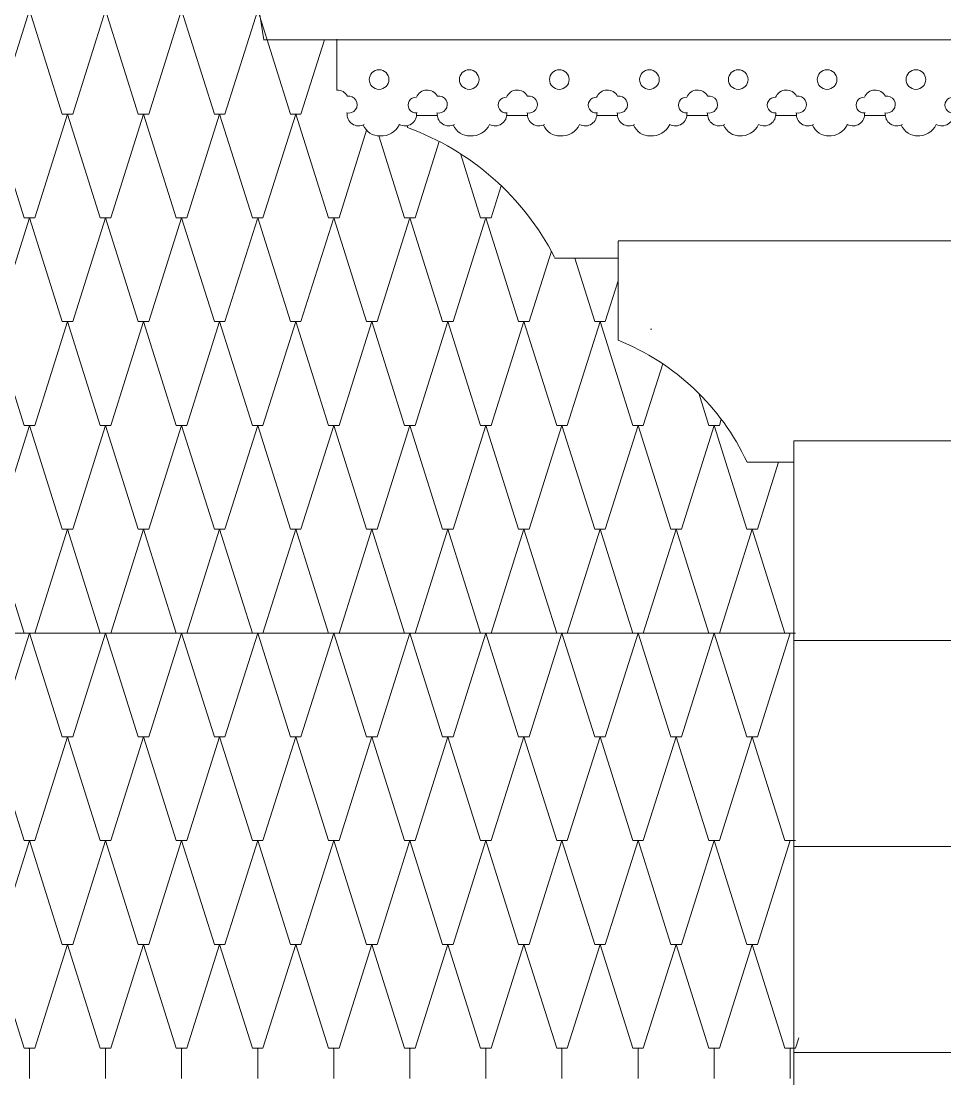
# Model space of a CAD drawing. Header units: millimetres. Extents: x 2399 to 111977, y 1313 to 59551.
# Drawn here: x 38336 to 40139, y 38151 to 40216 of the extents above; entities that cross this region are included whole.
import ezdxf

# ---------------------------------------------------------------- set-up
doc = ezdxf.new("R2010")
doc.units = ezdxf.units.MM
doc.layers.add('hatch1', color=7, linetype='Continuous', lineweight=20, true_color=0x6a6a6a)
doc.layers.add('main line', color=7, linetype='Continuous', lineweight=13)

msp = doc.modelspace()

# ---------------------------------------------------------------- linework, layer by layer
at = {"layer": 'hatch1', "color": 251, "linetype": 'Continuous', "lineweight": 20, "true_color": 0x6a6a6a}
for p, q in [((38352.1957, 40236.9332), (38288.2476, 40034.2835)), ((38352.1957, 40236.9332), (38416.1439, 40034.2835)), ((38500.6833, 40236.9332), (38436.7352, 40034.2835)), ((38500.6833, 40236.9332), (38564.6314, 40034.2835)), ((38649.1709, 40236.9332), (38585.2228, 40034.2835)), ((38649.1709, 40236.9332), (38713.119, 40034.2835)), ((38797.6585, 40236.9332), (38733.7104, 40034.2835)), ((38797.6585, 40236.9332), (38861.6066, 40034.2835)), ((38928.0052, 40179.4455), (38882.1979, 40034.2835)), ((38277.9519, 40034.2835), (38341.9001, 39831.6338)), ((38426.4395, 40034.2835), (38362.4914, 39831.6338)), ((38416.1439, 40034.2835), (38436.7352, 40034.2835)), ((38426.4395, 40034.2835), (38490.3877, 39831.6338)), ((38574.9271, 40034.2835), (38510.979, 39831.6338)), ((38564.6314, 40034.2835), (38585.2228, 40034.2835)), ((38574.9271, 40034.2835), (38638.8752, 39831.6338)), ((38723.4147, 40034.2835), (38659.4666, 39831.6338)), ((38713.119, 40034.2835), (38733.7104, 40034.2835)), ((38723.4147, 40034.2835), (38787.3628, 39831.6338)), ((38871.9023, 40034.2835), (38807.9542, 39831.6338)), ((38861.6066, 40034.2835), (38882.1979, 40034.2835)), ((38871.9023, 40034.2835), (38935.8504, 39831.6338)), ((39010.3631, 40002.5091), (38956.4417, 39831.6338)), ((39033.9078, 39991.4457), (39084.338, 39831.6338)), ((39151.9756, 39980.7222), (39104.9293, 39831.6338)), ((39193.2867, 39956.9313), (39232.8256, 39831.6338)), ((39273.1668, 39894.2207), (39253.4169, 39831.6338)), ((38352.1957, 39831.6338), (38288.2476, 39628.9841)), ((38341.9001, 39831.6338), (38362.4914, 39831.6338)), ((38352.1957, 39831.6338), (38416.1439, 39628.9841)), ((38500.6833, 39831.6338), (38436.7352, 39628.9841)), ((38490.3877, 39831.6338), (38510.979, 39831.6338)), ((38500.6833, 39831.6338), (38564.6314, 39628.9841)), ((38649.1709, 39831.6338), (38585.2228, 39628.9841)), ((38638.8752, 39831.6338), (38659.4666, 39831.6338)), ((38649.1709, 39831.6338), (38713.119, 39628.9841)), ((38796.9997, 39829.5461), (38733.7104, 39628.9841)), ((38787.3628, 39831.6338), (38807.9542, 39831.6338)), ((38797.6585, 39831.6338), (38861.6066, 39628.9841)), ((38945.4873, 39829.5461), (38882.1979, 39628.9841)), ((38935.8504, 39831.6338), (38956.4417, 39831.6338)), ((38946.1461, 39831.6338), (39010.0942, 39628.9841)), ((39093.9749, 39829.5461), (39030.6855, 39628.9841)), ((39084.338, 39831.6338), (39104.9293, 39831.6338)), ((39094.6337, 39831.6338), (39158.5818, 39628.9841)), ((39242.4624, 39829.5461), (39179.1731, 39628.9841)), ((39232.8256, 39831.6338), (39253.4169, 39831.6338)), ((39243.1213, 39831.6338), (39307.0694, 39628.9841)), ((39371.0025, 39766.333), (39327.6607, 39628.9841)), ((39416.4633, 39752.8708), (39455.557, 39628.9841)), ((39501.3179, 39708.7457), (39476.1483, 39628.9841)), ((38277.9519, 39628.9841), (38341.9001, 39426.3344)), ((38426.4395, 39628.9841), (38362.4914, 39426.3344)), ((38416.1439, 39628.9841), (38436.7352, 39628.9841)), ((38426.4395, 39628.9841), (38490.3877, 39426.3344)), ((38574.9271, 39628.9841), (38510.979, 39426.3344)), ((38564.6314, 39628.9841), (38585.2228, 39628.9841)), ((38574.9271, 39628.9841), (38638.8752, 39426.3344)), ((38723.4147, 39628.9841), (38659.4666, 39426.3344)), ((38713.119, 39628.9841), (38733.7104, 39628.9841)), ((38723.4147, 39628.9841), (38787.3628, 39426.3344)), ((38871.9023, 39628.9841), (38807.9542, 39426.3344)), ((38861.6066, 39628.9841), (38882.1979, 39628.9841)), ((38871.9023, 39628.9841), (38935.8504, 39426.3344)), ((39020.3899, 39628.9841), (38956.4417, 39426.3344)), ((39010.0942, 39628.9841), (39030.6855, 39628.9841)), ((39020.3899, 39628.9841), (39084.338, 39426.3344)), ((39168.8775, 39628.9841), (39104.9293, 39426.3344)), ((39158.5818, 39628.9841), (39179.1731, 39628.9841)), ((39168.8775, 39628.9841), (39232.8256, 39426.3344)), ((39317.365, 39628.9841), (39253.4169, 39426.3344)), ((39307.0694, 39628.9841), (39327.6607, 39628.9841)), ((39317.365, 39628.9841), (39381.3132, 39426.3344)), ((39465.8526, 39628.9841), (39401.9045, 39426.3344)), ((39455.557, 39628.9841), (39476.1483, 39628.9841)), ((39465.8526, 39628.9841), (39529.8008, 39426.3344)), ((39588.3628, 39546.6624), (39550.3921, 39426.3344)), ((39658.4477, 39489.2088), (39678.2884, 39426.3344)), ((38352.1957, 39426.3344), (38288.2476, 39223.6847)), ((38341.9001, 39426.3344), (38362.4914, 39426.3344)), ((38352.1957, 39426.3344), (38416.1439, 39223.6847)), ((38500.6833, 39426.3344), (38436.7352, 39223.6847)), ((38490.3877, 39426.3344), (38510.979, 39426.3344)), ((38500.6833, 39426.3344), (38564.6314, 39223.6847)), ((38649.1709, 39426.3344), (38585.2228, 39223.6847)), ((38638.8752, 39426.3344), (38659.4666, 39426.3344)), ((38649.1709, 39426.3344), (38713.119, 39223.6847)), ((38797.6585, 39426.3344), (38733.7104, 39223.6847)), ((38787.3628, 39426.3344), (38807.9542, 39426.3344)), ((38797.6585, 39426.3344), (38861.6066, 39223.6847)), ((38946.1461, 39426.3344), (38882.1979, 39223.6847)), ((38935.8504, 39426.3344), (38956.4417, 39426.3344)), ((38946.1461, 39426.3344), (39010.0942, 39223.6847)), ((39094.6337, 39426.3344), (39030.6855, 39223.6847)), ((39084.338, 39426.3344), (39104.9293, 39426.3344)), ((39094.6337, 39426.3344), (39158.5818, 39223.6847)), ((39243.1213, 39426.3344), (39179.1731, 39223.6847)), ((39232.8256, 39426.3344), (39253.4169, 39426.3344)), ((39243.1213, 39426.3344), (39307.0694, 39223.6847)), ((39391.6088, 39426.3344), (39327.6607, 39223.6847)), ((39381.3132, 39426.3344), (39401.9045, 39426.3344)), ((39391.6088, 39426.3344), (39455.557, 39223.6847)), ((39540.0964, 39426.3344), (39476.1483, 39223.6847)), ((39529.8008, 39426.3344), (39550.3921, 39426.3344)), ((39540.0964, 39426.3344), (39604.0446, 39223.6847)), ((39688.584, 39426.3344), (39624.6359, 39223.6847)), ((39678.2884, 39426.3344), (39698.8797, 39426.3344)), ((39688.584, 39426.3344), (39752.5321, 39223.6847)), ((39702.672, 39438.3523), (39698.8797, 39426.3344)), ((39814.3976, 39354.4811), (39773.1235, 39223.6847)), ((38277.9519, 39223.6847), (38341.9001, 39021.035)), ((38426.4395, 39223.6847), (38362.4914, 39021.035)), ((38416.1439, 39223.6847), (38436.7352, 39223.6847)), ((38426.4395, 39223.6847), (38490.3877, 39021.035)), ((38574.9271, 39223.6847), (38510.979, 39021.035)), ((38564.6314, 39223.6847), (38585.2228, 39223.6847)), ((38574.9271, 39223.6847), (38638.8752, 39021.035)), ((38723.4147, 39223.6847), (38659.4666, 39021.035)), ((38713.119, 39223.6847), (38733.7104, 39223.6847)), ((38723.4147, 39223.6847), (38787.3628, 39021.035)), ((38871.9023, 39223.6847), (38807.9542, 39021.035)), ((38861.6066, 39223.6847), (38882.1979, 39223.6847)), ((38871.9023, 39223.6847), (38935.8504, 39021.035)), ((39020.3899, 39223.6847), (38956.4417, 39021.035)), ((39010.0942, 39223.6847), (39030.6855, 39223.6847)), ((39020.3899, 39223.6847), (39084.338, 39021.035)), ((39168.8775, 39223.6847), (39104.9293, 39021.035)), ((39158.5818, 39223.6847), (39179.1731, 39223.6847)), ((39168.8775, 39223.6847), (39232.8256, 39021.035)), ((39317.365, 39223.6847), (39253.4169, 39021.035)), ((39307.0694, 39223.6847), (39327.6607, 39223.6847)), ((39317.365, 39223.6847), (39381.3132, 39021.035)), ((39465.8526, 39223.6847), (39401.9045, 39021.035)), ((39455.557, 39223.6847), (39476.1483, 39223.6847)), ((39465.8526, 39223.6847), (39529.8008, 39021.035)), ((39614.3402, 39223.6847), (39550.3921, 39021.035)), ((39604.0446, 39223.6847), (39624.6359, 39223.6847)), ((39614.3402, 39223.6847), (39678.2884, 39021.035)), ((39762.8278, 39223.6847), (39698.8797, 39021.035)), ((39752.5321, 39223.6847), (39773.1235, 39223.6847)), ((39762.8278, 39223.6847), (39826.7759, 39021.035)), ((38352.1957, 39021.035), (38288.2476, 38818.3853)), ((38341.9001, 39021.035), (38362.4914, 39021.035)), ((38352.1957, 39021.035), (38416.1439, 38818.3853)), ((38500.6833, 39021.035), (38436.7352, 38818.3853)), ((38490.3877, 39021.035), (38510.979, 39021.035)), ((38500.6833, 39021.035), (38564.6314, 38818.3853)), ((38649.1709, 39021.035), (38585.2228, 38818.3853)), ((38638.8752, 39021.035), (38659.4666, 39021.035)), ((38649.1709, 39021.035), (38713.119, 38818.3853)), ((38797.6585, 39021.035), (38733.7104, 38818.3853)), ((38787.3628, 39021.035), (38807.9542, 39021.035)), ((38797.6585, 39021.035), (38861.6066, 38818.3853)), ((38946.1461, 39021.035), (38882.1979, 38818.3853)), ((38935.8504, 39021.035), (38956.4417, 39021.035)), ((38946.1461, 39021.035), (39010.0942, 38818.3853)), ((39094.6337, 39021.035), (39030.6855, 38818.3853)), ((39084.338, 39021.035), (39104.9293, 39021.035)), ((39094.6337, 39021.035), (39158.5818, 38818.3853)), ((39243.1213, 39021.035), (39179.1731, 38818.3853)), ((39232.8256, 39021.035), (39253.4169, 39021.035)), ((39243.1213, 39021.035), (39307.0694, 38818.3853)), ((39391.6088, 39021.035), (39327.6607, 38818.3853)), ((39381.3132, 39021.035), (39401.9045, 39021.035)), ((39391.6088, 39021.035), (39455.557, 38818.3853)), ((39540.0964, 39021.035), (39476.1483, 38818.3853)), ((39529.8008, 39021.035), (39550.3921, 39021.035)), ((39540.0964, 39021.035), (39604.0446, 38818.3853)), ((39688.584, 39021.035), (39624.6359, 38818.3853)), ((39678.2884, 39021.035), (39698.8797, 39021.035)), ((39688.584, 39021.035), (39752.5321, 38818.3853)), ((39837.0716, 39021.035), (39773.1235, 38818.3853)), ((39826.7759, 39021.035), (39847.3673, 39021.035)), ((38277.9519, 38818.3853), (38341.9001, 38615.7357)), ((38426.4395, 38818.3853), (38362.4914, 38615.7357)), ((38416.1439, 38818.3853), (38436.7352, 38818.3853)), ((38426.4395, 38818.3853), (38490.3877, 38615.7357)), ((38574.9271, 38818.3853), (38510.979, 38615.7357)), ((38564.6314, 38818.3853), (38585.2228, 38818.3853)), ((38574.9271, 38818.3853), (38638.8752, 38615.7357)), ((38723.4147, 38818.3853), (38659.4666, 38615.7357)), ((38713.119, 38818.3853), (38733.7104, 38818.3853)), ((38723.4147, 38818.3853), (38787.3628, 38615.7357)), ((38871.9023, 38818.3853), (38807.9542, 38615.7357)), ((38861.6066, 38818.3853), (38882.1979, 38818.3853)), ((38871.9023, 38818.3853), (38935.8504, 38615.7357)), ((39020.3899, 38818.3853), (38956.4417, 38615.7357)), ((39010.0942, 38818.3853), (39030.6855, 38818.3853)), ((39020.3899, 38818.3853), (39084.338, 38615.7357)), ((39168.8775, 38818.3853), (39104.9293, 38615.7357)), ((39158.5818, 38818.3853), (39179.1731, 38818.3853)), ((39168.8775, 38818.3853), (39232.8256, 38615.7357)), ((39317.365, 38818.3853), (39253.4169, 38615.7357)), ((39307.0694, 38818.3853), (39327.6607, 38818.3853)), ((39317.365, 38818.3853), (39381.3132, 38615.7357)), ((39465.8526, 38818.3853), (39401.9045, 38615.7357)), ((39455.557, 38818.3853), (39476.1483, 38818.3853)), ((39465.8526, 38818.3853), (39529.8008, 38615.7357)), ((39614.3402, 38818.3853), (39550.3921, 38615.7357)), ((39604.0446, 38818.3853), (39624.6359, 38818.3853)), ((39614.3402, 38818.3853), (39678.2884, 38615.7357)), ((39762.8278, 38818.3853), (39698.8797, 38615.7357)), ((39752.5321, 38818.3853), (39773.1235, 38818.3853)), ((39762.8278, 38818.3853), (39826.7759, 38615.7357)), ((38352.1957, 38615.7357), (38288.2476, 38413.086)), ((38341.9001, 38615.7357), (38362.4914, 38615.7357)), ((38352.1957, 38615.7357), (38416.1439, 38413.086)), ((38500.6833, 38615.7357), (38436.7352, 38413.086)), ((38490.3877, 38615.7357), (38510.979, 38615.7357)), ((38500.6833, 38615.7357), (38564.6314, 38413.086)), ((38649.1709, 38615.7357), (38585.2228, 38413.086)), ((38638.8752, 38615.7357), (38659.4666, 38615.7357)), ((38649.1709, 38615.7357), (38713.119, 38413.086)), ((38797.6585, 38615.7357), (38733.7104, 38413.086)), ((38787.3628, 38615.7357), (38807.9542, 38615.7357)), ((38797.6585, 38615.7357), (38861.6066, 38413.086)), ((38946.1461, 38615.7357), (38882.1979, 38413.086)), ((38935.8504, 38615.7357), (38956.4417, 38615.7357)), ((38946.1461, 38615.7357), (39010.0942, 38413.086)), ((39094.6337, 38615.7357), (39030.6855, 38413.086)), ((39084.338, 38615.7357), (39104.9293, 38615.7357)), ((39094.6337, 38615.7357), (39158.5818, 38413.086)), ((39243.1213, 38615.7357), (39179.1731, 38413.086)), ((39232.8256, 38615.7357), (39253.4169, 38615.7357)), ((39243.1213, 38615.7357), (39307.0694, 38413.086)), ((39391.6088, 38615.7357), (39327.6607, 38413.086)), ((39381.3132, 38615.7357), (39401.9045, 38615.7357)), ((39391.6088, 38615.7357), (39455.557, 38413.086)), ((39540.0964, 38615.7357), (39476.1483, 38413.086)), ((39529.8008, 38615.7357), (39550.3921, 38615.7357)), ((39540.0964, 38615.7357), (39604.0446, 38413.086)), ((39688.584, 38615.7357), (39624.6359, 38413.086)), ((39678.2884, 38615.7357), (39698.8797, 38615.7357)), ((39688.584, 38615.7357), (39752.5321, 38413.086)), ((39837.0716, 38615.7357), (39773.1235, 38413.086)), ((39826.7759, 38615.7357), (39847.3673, 38615.7357)), ((38277.9519, 38413.086), (38341.9001, 38210.4363)), ((38426.4395, 38413.086), (38362.4914, 38210.4363)), ((38416.1439, 38413.086), (38436.7352, 38413.086)), ((38426.4395, 38413.086), (38490.3877, 38210.4363)), ((38574.9271, 38413.086), (38510.979, 38210.4363)), ((38564.6314, 38413.086), (38585.2228, 38413.086)), ((38574.9271, 38413.086), (38638.8752, 38210.4363)), ((38723.4147, 38413.086), (38659.4666, 38210.4363)), ((38713.119, 38413.086), (38733.7104, 38413.086)), ((38723.4147, 38413.086), (38787.3628, 38210.4363)), ((38871.9023, 38413.086), (38807.9542, 38210.4363)), ((38861.6066, 38413.086), (38882.1979, 38413.086)), ((38871.9023, 38413.086), (38935.8504, 38210.4363)), ((39020.3899, 38413.086), (38956.4417, 38210.4363)), ((39010.0942, 38413.086), (39030.6855, 38413.086)), ((39020.3899, 38413.086), (39084.338, 38210.4363)), ((39168.8775, 38413.086), (39104.9293, 38210.4363)), ((39158.5818, 38413.086), (39179.1731, 38413.086)), ((39168.8775, 38413.086), (39232.8256, 38210.4363)), ((39317.365, 38413.086), (39253.4169, 38210.4363)), ((39307.0694, 38413.086), (39327.6607, 38413.086)), ((39317.365, 38413.086), (39381.3132, 38210.4363)), ((39465.8526, 38413.086), (39401.9045, 38210.4363)), ((39455.557, 38413.086), (39476.1483, 38413.086)), ((39465.8526, 38413.086), (39529.8008, 38210.4363)), ((39614.3402, 38413.086), (39550.3921, 38210.4363)), ((39604.0446, 38413.086), (39624.6359, 38413.086)), ((39614.3402, 38413.086), (39678.2884, 38210.4363)), ((39762.8278, 38413.086), (39698.8797, 38210.4363)), ((39752.5321, 38413.086), (39773.1235, 38413.086)), ((39762.8278, 38413.086), (39826.7759, 38210.4363)), ((39853.789, 38230.7866), (39847.3673, 38210.4363)), ((38341.9001, 38210.4363), (38362.4914, 38210.4363)), ((38352.1957, 38210.4363), (38351.8086, 38209.2094)), ((38352.1957, 38210.4363), (38352.1957, 38151.5204)), ((38352.1957, 38210.4363), (38352.5829, 38209.2094)), ((38490.3877, 38210.4363), (38510.979, 38210.4363)), ((38500.6833, 38210.4363), (38500.2962, 38209.2094)), ((38500.6833, 38210.4363), (38500.6833, 38151.5204)), ((38500.6833, 38210.4363), (38501.0705, 38209.2094)), ((38638.8752, 38210.4363), (38659.4666, 38210.4363)), ((38649.1709, 38210.4363), (38648.7838, 38209.2094)), ((38649.1709, 38210.4363), (38649.1709, 38151.5204)), ((38649.1709, 38210.4363), (38649.558, 38209.2094)), ((38787.3628, 38210.4363), (38807.9542, 38210.4363)), ((38797.6585, 38210.4363), (38797.2714, 38209.2094)), ((38797.6585, 38210.4363), (38797.6585, 38151.5204)), ((38797.6585, 38210.4363), (38798.0456, 38209.2094)), ((38935.8504, 38210.4363), (38956.4417, 38210.4363)), ((38946.1461, 38210.4363), (38945.7589, 38209.2094)), ((38946.1461, 38210.4363), (38946.1461, 38151.5204)), ((38946.1461, 38210.4363), (38946.5332, 38209.2094)), ((39084.338, 38210.4363), (39104.9293, 38210.4363)), ((39094.6337, 38210.4363), (39094.2465, 38209.2094)), ((39094.6337, 38210.4363), (39094.6337, 38151.5204)), ((39094.6337, 38210.4363), (39095.0208, 38209.2094)), ((39232.8256, 38210.4363), (39253.4169, 38210.4363)), ((39243.1213, 38210.4363), (39242.7341, 38209.2094)), ((39243.1213, 38210.4363), (39243.1213, 38151.5204)), ((39381.3132, 38210.4363), (39401.9045, 38210.4363)), ((39391.6088, 38210.4363), (39391.6088, 38151.5204)), ((39529.8008, 38210.4363), (39550.3921, 38210.4363)), ((39540.0964, 38210.4363), (39540.0964, 38151.5204)), ((39678.2884, 38210.4363), (39698.8797, 38210.4363)), ((39688.584, 38210.4363), (39688.584, 38151.5204)), ((39826.7759, 38210.4363), (39847.3673, 38210.4363)), ((39837.0716, 38210.4363), (39837.0716, 38151.5204))]:
    msp.add_line(p, q, dxfattribs=at)
at = {"layer": 'main line', "color": 7, "linetype": 'Continuous', "lineweight": 13}
for p, q in [((38794.9629, 40271.6899), (38809.9666, 40179.4455)), ((38808.8789, 40179.4455), (42037.7309, 40179.4455)), ((38952.4027, 40081.1529), (38952.4027, 40180.6379)), ((39148.3099, 40031.1848), (39107.7946, 40031.1848)), ((39324.1766, 40031.1848), (39283.6426, 40031.1848)), ((39500.0433, 40031.1848), (39459.5093, 40031.1848)), ((39675.91, 40031.1848), (39635.376, 40031.1848)), ((39849.3219, 40031.1848), (39808.788, 40031.1848)), ((40022.7339, 40031.1848), (39982.2, 40031.1848)), ((39090.2569, 40007.7158), (39090.2569, 40011.6654)), ((39501.3179, 39786.682), (40164.6663, 39786.682)), ((39501.3179, 39786.3694), (39501.3179, 39592.5559)), ((39501.3179, 39752.8708), (39376.9777, 39752.8708)), ((39566.7067, 39614.3033), (39564.6419, 39614.3033)), ((39844.0794, 37042.4926), (39844.0794, 39396.43)), ((39844.0794, 39396.43), (40159.4822, 39396.43)), ((39752.9193, 39354.4811), (39843.4223, 39354.4811)), ((39847.3673, 39021.035), (35694.4415, 39021.035)), ((39844.0794, 39006.178), (40159.2044, 39006.178)), ((39844.0794, 38604.201), (40159.2044, 38604.201)), ((39844.0794, 38202.224), (40159.2044, 38202.224))]:
    msp.add_line(p, q, dxfattribs=at)
at = {"layer": 'main line', "color": 7, "linetype": 'Continuous', "lineweight": 13, "flags": 128}
for points in [[(38971.2268, 40036.4966, 1.219803903), (38972.6572, 40069.1785, 0.279344154), (38952.4027, 40081.1529)], [(38971.2268, 40036.4966, 1.219803903), (38972.6572, 40069.1785, 0.279344154), (38952.4027, 40081.1529)], [(38971.2268, 40036.4966, 1.219803903), (38972.6572, 40069.1785, 0.279344154), (38952.4027, 40081.1529)], [(38971.2268, 40036.4966, 1.219803903), (38972.6572, 40069.1785, 0.279344154), (38952.4027, 40081.1529)], [(38971.2268, 40036.4966, 1.219803903), (38972.6572, 40069.1785, 0.279344154), (38952.4027, 40081.1529)], [(38971.2268, 40036.4966, 1.219803903), (38972.6572, 40069.1785, 0.279344154), (38952.4027, 40081.1529)], [(39147.0935, 40036.4966, 1.219803903), (39148.5239, 40069.1785, 0.63216014), (39107.5599, 40067.1802, 1.067465283), (39107.7946, 40036.4966, -0.60309642), (39074.4029, 40013.7303)], [(39147.0935, 40036.4966, 1.219803903), (39148.5239, 40069.1785, 0.63216014), (39107.5599, 40067.1802, 1.067465283), (39107.7946, 40036.4966, -0.60309642), (39074.4029, 40013.7303)], [(39147.0935, 40036.4966, 1.219803903), (39148.5239, 40069.1785, 0.63216014), (39107.5599, 40067.1802, 1.067465283), (39107.7946, 40036.4966, -0.60309642), (39074.4029, 40013.7303)], [(39147.0935, 40036.4966, 1.219803903), (39148.5239, 40069.1785, 0.63216014), (39107.5599, 40067.1802, 1.067465283), (39107.7946, 40036.4966, -0.60309642), (39074.4029, 40013.7303)], [(39147.0935, 40036.4966, 1.219803903), (39148.5239, 40069.1785, 0.63216014), (39107.5599, 40067.1802, 1.067465283), (39107.7946, 40036.4966, -0.60309642), (39074.4029, 40013.7303)], [(39147.0935, 40036.4966, 1.219803903), (39148.5239, 40069.1785, 0.63216014), (39107.5599, 40067.1802, 1.067465283), (39107.7946, 40036.4966, -0.60309642), (39074.4029, 40013.7303)], [(39322.9602, 40036.4966, 1.219803903), (39324.3906, 40069.1785, 0.63216014), (39283.4266, 40067.1802, 1.067465283), (39283.6613, 40036.4966, -0.60309642), (39250.2696, 40013.7303)], [(39322.9602, 40036.4966, 1.219803903), (39324.3906, 40069.1785, 0.63216014), (39283.4266, 40067.1802, 1.067465283), (39283.6613, 40036.4966, -0.60309642), (39250.2696, 40013.7303)], [(39322.9602, 40036.4966, 1.219803903), (39324.3906, 40069.1785, 0.63216014), (39283.4266, 40067.1802, 1.067465283), (39283.6613, 40036.4966, -0.60309642), (39250.2696, 40013.7303)], [(39322.9602, 40036.4966, 1.219803903), (39324.3906, 40069.1785, 0.63216014), (39283.4266, 40067.1802, 1.067465283), (39283.6613, 40036.4966, -0.60309642), (39250.2696, 40013.7303)], [(39322.9602, 40036.4966, 1.219803903), (39324.3906, 40069.1785, 0.63216014), (39283.4266, 40067.1802, 1.067465283), (39283.6613, 40036.4966, -0.60309642), (39250.2696, 40013.7303)], [(39322.9602, 40036.4966, 1.219803903), (39324.3906, 40069.1785, 0.63216014), (39283.4266, 40067.1802, 1.067465283), (39283.6613, 40036.4966, -0.60309642), (39250.2696, 40013.7303)], [(39498.8269, 40036.4966, 1.219803903), (39500.2573, 40069.1785, 0.63216014), (39459.2933, 40067.1802, 1.067465283), (39459.528, 40036.4966, -0.60309642), (39426.1363, 40013.7303)], [(39498.8269, 40036.4966, 1.219803903), (39500.2573, 40069.1785, 0.63216014), (39459.2933, 40067.1802, 1.067465283), (39459.528, 40036.4966, -0.60309642), (39426.1363, 40013.7303)], [(39498.8269, 40036.4966, 1.219803903), (39500.2573, 40069.1785, 0.63216014), (39459.2933, 40067.1802, 1.067465283), (39459.528, 40036.4966, -0.60309642), (39426.1363, 40013.7303)], [(39498.8269, 40036.4966, 1.219803903), (39500.2573, 40069.1785, 0.63216014), (39459.2933, 40067.1802, 1.067465283), (39459.528, 40036.4966, -0.60309642), (39426.1363, 40013.7303)], [(39498.8269, 40036.4966, 1.219803903), (39500.2573, 40069.1785, 0.63216014), (39459.2933, 40067.1802, 1.067465283), (39459.528, 40036.4966, -0.60309642), (39426.1363, 40013.7303)], [(39498.8269, 40036.4966, 1.219803903), (39500.2573, 40069.1785, 0.63216014), (39459.2933, 40067.1802, 1.067465283), (39459.528, 40036.4966, -0.60309642), (39426.1363, 40013.7303)], [(39674.6935, 40036.4966, 1.219803903), (39676.124, 40069.1785, 0.63216014), (39635.16, 40067.1802, 1.067465283), (39635.3947, 40036.4966, -0.60309642), (39602.003, 40013.7303)], [(39674.6935, 40036.4966, 1.219803903), (39676.124, 40069.1785, 0.63216014), (39635.16, 40067.1802, 1.067465283), (39635.3947, 40036.4966, -0.60309642), (39602.003, 40013.7303)], [(39674.6935, 40036.4966, 1.219803903), (39676.124, 40069.1785, 0.63216014), (39635.16, 40067.1802, 1.067465283), (39635.3947, 40036.4966, -0.60309642), (39602.003, 40013.7303)], [(39674.6935, 40036.4966, 1.219803903), (39676.124, 40069.1785, 0.63216014), (39635.16, 40067.1802, 1.067465283), (39635.3947, 40036.4966, -0.60309642), (39602.003, 40013.7303)], [(39674.6935, 40036.4966, 1.219803903), (39676.124, 40069.1785, 0.63216014), (39635.16, 40067.1802, 1.067465283), (39635.3947, 40036.4966, -0.60309642), (39602.003, 40013.7303)], [(39674.6935, 40036.4966, 1.219803903), (39676.124, 40069.1785, 0.63216014), (39635.16, 40067.1802, 1.067465283), (39635.3947, 40036.4966, -0.60309642), (39602.003, 40013.7303)], [(39848.1055, 40036.4966, 1.219803903), (39849.536, 40069.1785, 0.63216014), (39808.5719, 40067.1802, 1.067465283), (39808.8067, 40036.4966, -0.60309642), (39775.4149, 40013.7303)], [(39848.1055, 40036.4966, 1.219803903), (39849.536, 40069.1785, 0.63216014), (39808.5719, 40067.1802, 1.067465283), (39808.8067, 40036.4966, -0.60309642), (39775.4149, 40013.7303)], [(39848.1055, 40036.4966, 1.219803903), (39849.536, 40069.1785, 0.63216014), (39808.5719, 40067.1802, 1.067465283), (39808.8067, 40036.4966, -0.60309642), (39775.4149, 40013.7303)], [(39848.1055, 40036.4966, 1.219803903), (39849.536, 40069.1785, 0.63216014), (39808.5719, 40067.1802, 1.067465283), (39808.8067, 40036.4966, -0.60309642), (39775.4149, 40013.7303)], [(39848.1055, 40036.4966, 1.219803903), (39849.536, 40069.1785, 0.63216014), (39808.5719, 40067.1802, 1.067465283), (39808.8067, 40036.4966, -0.60309642), (39775.4149, 40013.7303)], [(39848.1055, 40036.4966, 1.219803903), (39849.536, 40069.1785, 0.63216014), (39808.5719, 40067.1802, 1.067465283), (39808.8067, 40036.4966, -0.60309642), (39775.4149, 40013.7303)], [(40021.5175, 40036.4966, 1.219803903), (40022.9479, 40069.1785, 0.63216014), (39981.9839, 40067.1802, 1.067465283), (39982.2187, 40036.4966, -0.60309642), (39948.8269, 40013.7303)], [(40021.5175, 40036.4966, 1.219803903), (40022.9479, 40069.1785, 0.63216014), (39981.9839, 40067.1802, 1.067465283), (39982.2187, 40036.4966, -0.60309642), (39948.8269, 40013.7303)], [(40021.5175, 40036.4966, 1.219803903), (40022.9479, 40069.1785, 0.63216014), (39981.9839, 40067.1802, 1.067465283), (39982.2187, 40036.4966, -0.60309642), (39948.8269, 40013.7303)], [(40021.5175, 40036.4966, 1.219803903), (40022.9479, 40069.1785, 0.63216014), (39981.9839, 40067.1802, 1.067465283), (39982.2187, 40036.4966, -0.60309642), (39948.8269, 40013.7303)], [(40021.5175, 40036.4966, 1.219803903), (40022.9479, 40069.1785, 0.63216014), (39981.9839, 40067.1802, 1.067465283), (39982.2187, 40036.4966, -0.60309642), (39948.8269, 40013.7303)], [(40021.5175, 40036.4966, 1.219803903), (40022.9479, 40069.1785, 0.63216014), (39981.9839, 40067.1802, 1.067465283), (39982.2187, 40036.4966, -0.60309642), (39948.8269, 40013.7303)], [(40194.9294, 40036.4966, 1.219803903), (40196.3599, 40069.1785, 0.63216014), (40155.3959, 40067.1802, 1.067465283), (40155.6306, 40036.4966, -0.60309642), (40122.2389, 40013.7303)], [(40194.9294, 40036.4966, 1.219803903), (40196.3599, 40069.1785, 0.63216014), (40155.3959, 40067.1802, 1.067465283), (40155.6306, 40036.4966, -0.60309642), (40122.2389, 40013.7303)], [(40194.9294, 40036.4966, 1.219803903), (40196.3599, 40069.1785, 0.63216014), (40155.3959, 40067.1802, 1.067465283), (40155.6306, 40036.4966, -0.60309642), (40122.2389, 40013.7303)], [(40194.9294, 40036.4966, 1.219803903), (40196.3599, 40069.1785, 0.63216014), (40155.3959, 40067.1802, 1.067465283), (40155.6306, 40036.4966, -0.60309642), (40122.2389, 40013.7303)], [(40194.9294, 40036.4966, 1.219803903), (40196.3599, 40069.1785, 0.63216014), (40155.3959, 40067.1802, 1.067465283), (40155.6306, 40036.4966, -0.60309642), (40122.2389, 40013.7303)], [(40194.9294, 40036.4966, 1.219803903), (40196.3599, 40069.1785, 0.63216014), (40155.3959, 40067.1802, 1.067465283), (40155.6306, 40036.4966, -0.60309642), (40122.2389, 40013.7303)], [(38972.4245, 40036.4966, 0.60309642), (39005.8162, 40013.7303)], [(38972.4245, 40036.4966, 0.60309642), (39005.8162, 40013.7303)], [(38972.4245, 40036.4966, 0.60309642), (39005.8162, 40013.7303)], [(38972.4245, 40036.4966, 0.60309642), (39005.8162, 40013.7303)], [(38972.4245, 40036.4966, 0.60309642), (39005.8162, 40013.7303)], [(38972.4245, 40036.4966, 0.60309642), (39005.8162, 40013.7303)], [(39108.9924, 40036.4966, -0.017938026), (39107.821, 40036.2527)], [(39108.9924, 40036.4966, -0.017938026), (39107.821, 40036.2527)], [(39108.9924, 40036.4966, -0.017938026), (39107.821, 40036.2527)], [(39108.9924, 40036.4966, -0.017938026), (39107.821, 40036.2527)], [(39108.9924, 40036.4966, -0.017938026), (39107.821, 40036.2527)], [(39108.9924, 40036.4966, -0.017938026), (39107.821, 40036.2527)], [(39148.2912, 40036.4966, 0.60309642), (39181.6829, 40013.7303)], [(39148.2912, 40036.4966, 0.60309642), (39181.6829, 40013.7303)], [(39148.2912, 40036.4966, 0.60309642), (39181.6829, 40013.7303)], [(39148.2912, 40036.4966, 0.60309642), (39181.6829, 40013.7303)], [(39148.2912, 40036.4966, 0.60309642), (39181.6829, 40013.7303)], [(39148.2912, 40036.4966, 0.60309642), (39181.6829, 40013.7303)], [(39284.859, 40036.4966, -0.017938026), (39283.6877, 40036.2527)], [(39284.859, 40036.4966, -0.017938026), (39283.6877, 40036.2527)], [(39284.859, 40036.4966, -0.017938026), (39283.6877, 40036.2527)], [(39284.859, 40036.4966, -0.017938026), (39283.6877, 40036.2527)], [(39284.859, 40036.4966, -0.017938026), (39283.6877, 40036.2527)], [(39284.859, 40036.4966, -0.017938026), (39283.6877, 40036.2527)], [(39324.1579, 40036.4966, 0.60309642), (39357.5496, 40013.7303)], [(39324.1579, 40036.4966, 0.60309642), (39357.5496, 40013.7303)], [(39324.1579, 40036.4966, 0.60309642), (39357.5496, 40013.7303)], [(39324.1579, 40036.4966, 0.60309642), (39357.5496, 40013.7303)], [(39324.1579, 40036.4966, 0.60309642), (39357.5496, 40013.7303)], [(39324.1579, 40036.4966, 0.60309642), (39357.5496, 40013.7303)], [(39460.7257, 40036.4966, -0.017938026), (39459.5544, 40036.2527)], [(39460.7257, 40036.4966, -0.017938026), (39459.5544, 40036.2527)], [(39460.7257, 40036.4966, -0.017938026), (39459.5544, 40036.2527)], [(39460.7257, 40036.4966, -0.017938026), (39459.5544, 40036.2527)], [(39460.7257, 40036.4966, -0.017938026), (39459.5544, 40036.2527)], [(39460.7257, 40036.4966, -0.017938026), (39459.5544, 40036.2527)], [(39500.0246, 40036.4966, 0.60309642), (39533.4163, 40013.7303)], [(39500.0246, 40036.4966, 0.60309642), (39533.4163, 40013.7303)], [(39500.0246, 40036.4966, 0.60309642), (39533.4163, 40013.7303)], [(39500.0246, 40036.4966, 0.60309642), (39533.4163, 40013.7303)], [(39500.0246, 40036.4966, 0.60309642), (39533.4163, 40013.7303)], [(39500.0246, 40036.4966, 0.60309642), (39533.4163, 40013.7303)], [(39636.5924, 40036.4966, -0.017938026), (39635.4211, 40036.2527)], [(39636.5924, 40036.4966, -0.017938026), (39635.4211, 40036.2527)], [(39636.5924, 40036.4966, -0.017938026), (39635.4211, 40036.2527)], [(39636.5924, 40036.4966, -0.017938026), (39635.4211, 40036.2527)], [(39636.5924, 40036.4966, -0.017938026), (39635.4211, 40036.2527)], [(39636.5924, 40036.4966, -0.017938026), (39635.4211, 40036.2527)], [(39675.8913, 40036.4966, 0.60309642), (39709.283, 40013.7303)], [(39675.8913, 40036.4966, 0.60309642), (39709.283, 40013.7303)], [(39675.8913, 40036.4966, 0.60309642), (39709.283, 40013.7303)], [(39675.8913, 40036.4966, 0.60309642), (39709.283, 40013.7303)], [(39675.8913, 40036.4966, 0.60309642), (39709.283, 40013.7303)], [(39675.8913, 40036.4966, 0.60309642), (39709.283, 40013.7303)], [(39810.0044, 40036.4966, -0.017938026), (39808.833, 40036.2527)], [(39810.0044, 40036.4966, -0.017938026), (39808.833, 40036.2527)], [(39810.0044, 40036.4966, -0.017938026), (39808.833, 40036.2527)], [(39810.0044, 40036.4966, -0.017938026), (39808.833, 40036.2527)], [(39810.0044, 40036.4966, -0.017938026), (39808.833, 40036.2527)], [(39810.0044, 40036.4966, -0.017938026), (39808.833, 40036.2527)], [(39849.3032, 40036.4966, 0.60309642), (39882.695, 40013.7303)], [(39849.3032, 40036.4966, 0.60309642), (39882.695, 40013.7303)], [(39849.3032, 40036.4966, 0.60309642), (39882.695, 40013.7303)], [(39849.3032, 40036.4966, 0.60309642), (39882.695, 40013.7303)], [(39849.3032, 40036.4966, 0.60309642), (39882.695, 40013.7303)], [(39849.3032, 40036.4966, 0.60309642), (39882.695, 40013.7303)], [(39983.4164, 40036.4966, -0.017938026), (39982.245, 40036.2527)], [(39983.4164, 40036.4966, -0.017938026), (39982.245, 40036.2527)], [(39983.4164, 40036.4966, -0.017938026), (39982.245, 40036.2527)], [(39983.4164, 40036.4966, -0.017938026), (39982.245, 40036.2527)], [(39983.4164, 40036.4966, -0.017938026), (39982.245, 40036.2527)], [(39983.4164, 40036.4966, -0.017938026), (39982.245, 40036.2527)], [(40022.7152, 40036.4966, 0.60309642), (40056.107, 40013.7303)], [(40022.7152, 40036.4966, 0.60309642), (40056.107, 40013.7303)], [(40022.7152, 40036.4966, 0.60309642), (40056.107, 40013.7303)], [(40022.7152, 40036.4966, 0.60309642), (40056.107, 40013.7303)], [(40022.7152, 40036.4966, 0.60309642), (40056.107, 40013.7303)], [(40022.7152, 40036.4966, 0.60309642), (40056.107, 40013.7303)], [(39003.7018, 40012.7454, 0.304535594), (39036.4752, 39991.3868)], [(39003.7018, 40012.7454, 0.304535594), (39036.4752, 39991.3868)], [(39003.7018, 40012.7454, 0.304535594), (39036.4752, 39991.3868)], [(39003.7018, 40012.7454, 0.304535594), (39036.4752, 39991.3868)], [(39003.7018, 40012.7454, 0.304535594), (39036.4752, 39991.3868)], [(39003.7018, 40012.7454, 0.304535594), (39036.4752, 39991.3868)], [(39036.4752, 39991.3868, 0.304535594), (39074.4029, 40013.7303)], [(39036.4752, 39991.3868, 0.304535594), (39074.4029, 40013.7303)], [(39036.4752, 39991.3868, 0.304535594), (39074.4029, 40013.7303)], [(39036.4752, 39991.3868, 0.304535594), (39074.4029, 40013.7303)], [(39036.4752, 39991.3868, 0.304535594), (39074.4029, 40013.7303)], [(39036.4752, 39991.3868, 0.304535594), (39074.4029, 40013.7303)], [(39179.5685, 40012.7454, 0.304535594), (39212.3419, 39991.3868)], [(39179.5685, 40012.7454, 0.304535594), (39212.3419, 39991.3868)], [(39179.5685, 40012.7454, 0.304535594), (39212.3419, 39991.3868)], [(39179.5685, 40012.7454, 0.304535594), (39212.3419, 39991.3868)], [(39179.5685, 40012.7454, 0.304535594), (39212.3419, 39991.3868)], [(39179.5685, 40012.7454, 0.304535594), (39212.3419, 39991.3868)], [(39212.3419, 39991.3868, 0.304535594), (39250.2696, 40013.7303)], [(39212.3419, 39991.3868, 0.304535594), (39250.2696, 40013.7303)], [(39212.3419, 39991.3868, 0.304535594), (39250.2696, 40013.7303)], [(39212.3419, 39991.3868, 0.304535594), (39250.2696, 40013.7303)], [(39212.3419, 39991.3868, 0.304535594), (39250.2696, 40013.7303)], [(39212.3419, 39991.3868, 0.304535594), (39250.2696, 40013.7303)], [(39355.4352, 40012.7454, 0.304535594), (39388.2086, 39991.3868)], [(39355.4352, 40012.7454, 0.304535594), (39388.2086, 39991.3868)], [(39355.4352, 40012.7454, 0.304535594), (39388.2086, 39991.3868)], [(39355.4352, 40012.7454, 0.304535594), (39388.2086, 39991.3868)], [(39355.4352, 40012.7454, 0.304535594), (39388.2086, 39991.3868)], [(39355.4352, 40012.7454, 0.304535594), (39388.2086, 39991.3868)], [(39388.2086, 39991.3868, 0.304535594), (39426.1363, 40013.7303)], [(39388.2086, 39991.3868, 0.304535594), (39426.1363, 40013.7303)], [(39388.2086, 39991.3868, 0.304535594), (39426.1363, 40013.7303)], [(39388.2086, 39991.3868, 0.304535594), (39426.1363, 40013.7303)], [(39388.2086, 39991.3868, 0.304535594), (39426.1363, 40013.7303)], [(39388.2086, 39991.3868, 0.304535594), (39426.1363, 40013.7303)], [(39531.3019, 40012.7454, 0.304535594), (39564.0753, 39991.3868)], [(39531.3019, 40012.7454, 0.304535594), (39564.0753, 39991.3868)], [(39531.3019, 40012.7454, 0.304535594), (39564.0753, 39991.3868)], [(39531.3019, 40012.7454, 0.304535594), (39564.0753, 39991.3868)], [(39531.3019, 40012.7454, 0.304535594), (39564.0753, 39991.3868)], [(39531.3019, 40012.7454, 0.304535594), (39564.0753, 39991.3868)], [(39564.0753, 39991.3868, 0.304535594), (39602.003, 40013.7303)], [(39564.0753, 39991.3868, 0.304535594), (39602.003, 40013.7303)], [(39564.0753, 39991.3868, 0.304535594), (39602.003, 40013.7303)], [(39564.0753, 39991.3868, 0.304535594), (39602.003, 40013.7303)], [(39564.0753, 39991.3868, 0.304535594), (39602.003, 40013.7303)], [(39564.0753, 39991.3868, 0.304535594), (39602.003, 40013.7303)], [(39707.1686, 40012.7454, 0.304535594), (39739.942, 39991.3868)], [(39707.1686, 40012.7454, 0.304535594), (39739.942, 39991.3868)], [(39707.1686, 40012.7454, 0.304535594), (39739.942, 39991.3868)], [(39707.1686, 40012.7454, 0.304535594), (39739.942, 39991.3868)], [(39707.1686, 40012.7454, 0.304535594), (39739.942, 39991.3868)], [(39707.1686, 40012.7454, 0.304535594), (39739.942, 39991.3868)], [(39737.4872, 39991.3868, 0.304535594), (39775.4149, 40013.7303)], [(39737.4872, 39991.3868, 0.304535594), (39775.4149, 40013.7303)], [(39737.4872, 39991.3868, 0.304535594), (39775.4149, 40013.7303)], [(39737.4872, 39991.3868, 0.304535594), (39775.4149, 40013.7303)], [(39737.4872, 39991.3868, 0.304535594), (39775.4149, 40013.7303)], [(39737.4872, 39991.3868, 0.304535594), (39775.4149, 40013.7303)], [(39880.5806, 40012.7454, 0.304535594), (39913.3539, 39991.3868)], [(39880.5806, 40012.7454, 0.304535594), (39913.3539, 39991.3868)], [(39880.5806, 40012.7454, 0.304535594), (39913.3539, 39991.3868)], [(39880.5806, 40012.7454, 0.304535594), (39913.3539, 39991.3868)], [(39880.5806, 40012.7454, 0.304535594), (39913.3539, 39991.3868)], [(39880.5806, 40012.7454, 0.304535594), (39913.3539, 39991.3868)], [(39910.8992, 39991.3868, 0.304535594), (39948.8269, 40013.7303)], [(39910.8992, 39991.3868, 0.304535594), (39948.8269, 40013.7303)], [(39910.8992, 39991.3868, 0.304535594), (39948.8269, 40013.7303)], [(39910.8992, 39991.3868, 0.304535594), (39948.8269, 40013.7303)], [(39910.8992, 39991.3868, 0.304535594), (39948.8269, 40013.7303)], [(39910.8992, 39991.3868, 0.304535594), (39948.8269, 40013.7303)], [(40053.9925, 40012.7454, 0.304535594), (40086.7659, 39991.3868)], [(40053.9925, 40012.7454, 0.304535594), (40086.7659, 39991.3868)], [(40053.9925, 40012.7454, 0.304535594), (40086.7659, 39991.3868)], [(40053.9925, 40012.7454, 0.304535594), (40086.7659, 39991.3868)], [(40053.9925, 40012.7454, 0.304535594), (40086.7659, 39991.3868)], [(40053.9925, 40012.7454, 0.304535594), (40086.7659, 39991.3868)], [(40084.3112, 39991.3868, 0.304535594), (40122.2389, 40013.7303)], [(40084.3112, 39991.3868, 0.304535594), (40122.2389, 40013.7303)], [(40084.3112, 39991.3868, 0.304535594), (40122.2389, 40013.7303)], [(40084.3112, 39991.3868, 0.304535594), (40122.2389, 40013.7303)], [(40084.3112, 39991.3868, 0.304535594), (40122.2389, 40013.7303)], [(40084.3112, 39991.3868, 0.304535594), (40122.2389, 40013.7303)]]:
    msp.add_lwpolyline(points, format="xyb", dxfattribs=at)
at = {"layer": 'main line', "color": 7, "linetype": 'Continuous', "lineweight": 13}
for centre in [(39034.6682, 40101.6093), (39034.6682, 40101.6093), (39034.6682, 40101.6093), (39034.6682, 40101.6093), (39034.6682, 40101.6093), (39034.6682, 40101.6093), (39210.5349, 40101.6093), (39210.5349, 40101.6093), (39210.5349, 40101.6093), (39210.5349, 40101.6093), (39210.5349, 40101.6093), (39210.5349, 40101.6093), (39386.4016, 40101.6093), (39386.4016, 40101.6093), (39386.4016, 40101.6093), (39386.4016, 40101.6093), (39386.4016, 40101.6093), (39386.4016, 40101.6093), (39562.2683, 40101.6093), (39562.2683, 40101.6093), (39562.2683, 40101.6093), (39562.2683, 40101.6093), (39562.2683, 40101.6093), (39562.2683, 40101.6093), (39735.6802, 40101.6093), (39735.6802, 40101.6093), (39735.6802, 40101.6093), (39735.6802, 40101.6093), (39735.6802, 40101.6093), (39735.6802, 40101.6093), (39909.0922, 40101.6093), (39909.0922, 40101.6093), (39909.0922, 40101.6093), (39909.0922, 40101.6093), (39909.0922, 40101.6093), (39909.0922, 40101.6093), (40082.5042, 40101.6093), (40082.5042, 40101.6093), (40082.5042, 40101.6093), (40082.5042, 40101.6093), (40082.5042, 40101.6093), (40082.5042, 40101.6093)]:
    msp.add_circle(centre, 19.1338, dxfattribs=at)
for centre, radius, start, end in [((38912.3061, 39516.791), 522.1816, 27.1436099, 70.0753957), ((39326.8941, 39156.2362), 469.8921, 24.954257, 68.2103776)]:
    msp.add_arc(centre, radius, start, end, dxfattribs=at)

doc.saveas('drawing.dxf')
